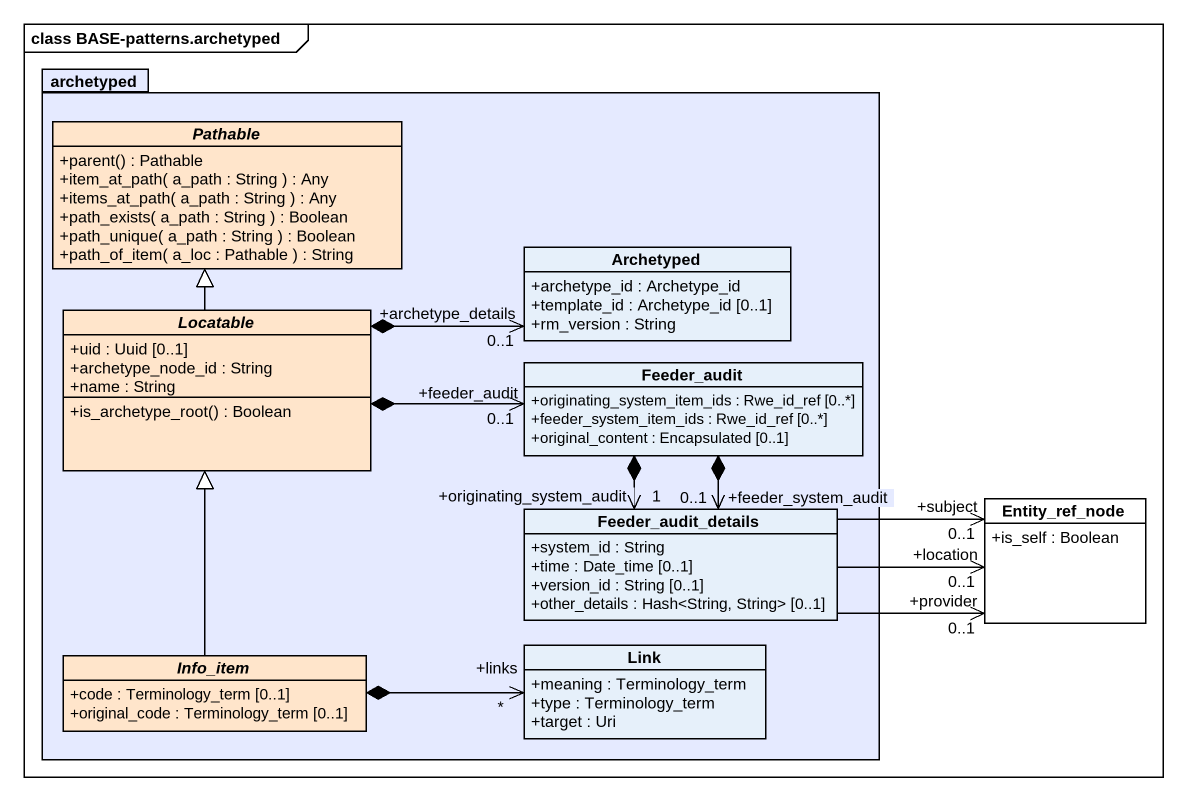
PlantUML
@startuml
mainframe class BASE-patterns.archetyped
hide circle
hide empty members
skinparam classAttributeIconSize 0
package archetyped #E5EAFF {
  abstract class Pathable #FFE5CB {
    +parent() : Pathable
    +item_at_path( a_path : String ) : Any
    +items_at_path( a_path : String ) : Any
    +path_exists( a_path : String ) : Boolean
    +path_unique( a_path : String ) : Boolean
    +path_of_item( a_loc : Pathable ) : String
  }
  class Archetyped {
    +archetype_id : Archetype_id
    +template_id : Archetype_id [0..1]
    +rm_version : String
  }
  abstract class Locatable #FFE5CB {
    +uid : Uuid [0..1]
    +archetype_node_id : String
    +name : String
    +is_archetype_root() : Boolean
  }
  class Feeder_audit {
    +originating_system_item_ids : Rwe_id_ref [0..*]
    +feeder_system_item_ids : Rwe_id_ref [0..*]
    +original_content : Encapsulated [0..1]
  }
  class Feeder_audit_details {
    +system_id : String
    +time : Date_time [0..1]
    +version_id : String [0..1]
    +other_details : Hash<String, String> [0..1]
  }
  class Link {
    +meaning : Terminology_term
    +type : Terminology_term
    +target : Uri
  }
  abstract class Info_item #FFE5CB {
    +code : Terminology_term [0..1]
    +original_code : Terminology_term [0..1]
  }
}
class Entity_ref_node #FFFFFF {
  +is_self : Boolean
}
Locatable -up-|> Pathable
Locatable *-right-> "+archetype_details\n0..1" Archetyped
Locatable *-right-> "+feeder_audit\n0..1" Feeder_audit
Feeder_audit_details "+originating_system_audit\n1" <-up-* Feeder_audit
Feeder_audit_details "+feeder_system_audit\n0..1" <-up-* Feeder_audit
Entity_ref_node "+subject\n0..1" <-left- Feeder_audit_details
Entity_ref_node "+location\n0..1" <-left- Feeder_audit_details
Entity_ref_node "+provider\n0..1" <-left- Feeder_audit_details
Info_item -up-|> Locatable
Info_item *-right-> "+links\n*" Link
@enduml
